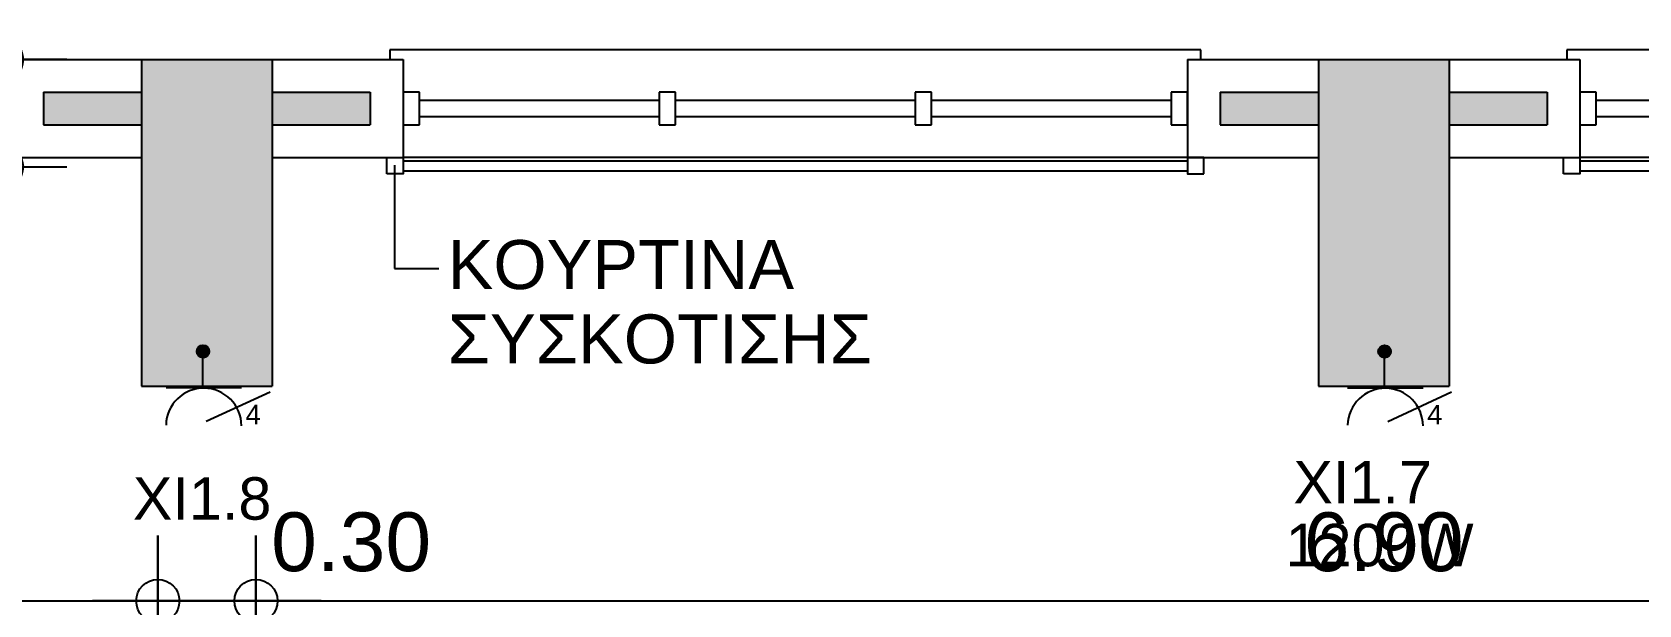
# Model space of a CAD drawing. Header units: metres. Extents: x -11 to 85, y -301 to 135.
# Drawn here: x 28.939 to 33.854, y -180.416 to -178.663 of the extents above; entities that cross this region are included whole.
import ezdxf

# ---------------------------------------------------------------- set-up
doc = ezdxf.new("R2010")
doc.units = ezdxf.units.M
doc.header["$LTSCALE"] = 0.036
doc.header["$PDMODE"] = 2
for name, color, linetype in [('arxitek isogeio', 252, 'Continuous'), ('DIMBLK', 252, 'Continuous'), ('Epipla', 252, 'Continuous'), ('HLEK-SYMBOL', 3, 'Continuous'), ('HLEK_FL001_SYMBOLS', 230, 'Continuous'), ('Parathira', 252, 'Continuous')]:
    doc.layers.add(name, color=color, linetype=linetype)
doc.styles.add('COMU-N', font='arial.ttf')
doc.styles.get("Standard").update_dxf_attribs({"font": 'arial.ttf'})
doc.dimstyles.new('CADWDOT', dxfattribs={"dimscale": 0.1, "dimtxt": 1.8, "dimasz": 0.08, "dimexe": 2, "dimexo": 0, "dimgap": 0.09, "dimtad": 0, "dimrnd": 0.001, "dimzin": 0, "dimdsep": 46, "dimtxsty": 'Standard', "dimblk1": 'ARTDIM', "dimblk2": 'ARTDIM', "dimsah": 1, "dimcen": 0.09, "dimdle": 0.05, "dimse1": 1, "dimse2": 1, "dimadec": 0, "dimazin": 0, "dimtfac": 1, "dimtmove": 0, "dimatfit": 3, "dimldrblk": 'ARTDIM', "dimfxl": 2, "dimtvp": 0.9999, "dimtolj": 1, "dimtzin": 0, "dimarcsym": 0})

# ---------------------------------------------------------------- blocks, each defined once
blk = doc.blocks.new('A$C52D13D70')
at = {"layer": 'Parathira'}
for p, q in [((-0.33, 0.04), (-0.33, -2.44)), ((-0.3, 0.04), (-0.33, 0.04)), ((-0.1, 0), (-0.2, 0)), ((-0.2, 0), (-0.2, -0.05)), ((-0.1, -0.05), (-0.1, 0)), ((0, 0), (0, -2.4)), ((-0.2, -0.05), (-0.1, -0.05)), ((-0.175, -0.05), (-0.175, -0.7833)), ((-0.125, -0.05), (-0.125, -0.7833)), ((-0.1, -0.7833), (-0.2, -0.7833)), ((-0.2, -0.7833), (-0.2, -0.8333)), ((-0.1, -0.8333), (-0.1, -0.7833)), ((-0.2, -0.8333), (-0.1, -0.8333)), ((-0.175, -0.8333), (-0.175, -1.5667)), ((-0.125, -0.8333), (-0.125, -1.5667)), ((-0.1, -1.5667), (-0.2, -1.5667)), ((-0.2, -1.5667), (-0.2, -1.6167)), ((-0.1, -1.6167), (-0.1, -1.5667)), ((-0.2, -1.6167), (-0.1, -1.6167)), ((-0.175, -1.6167), (-0.175, -2.35)), ((-0.125, -1.6167), (-0.125, -2.35)), ((-0.1, -2.35), (-0.2, -2.35)), ((-0.2, -2.35), (-0.2, -2.4)), ((-0.1, -2.4), (-0.1, -2.35)), ((-0.2, -2.4), (-0.1, -2.4)), ((-0.33, -2.44), (-0.3, -2.44))]:
    blk.add_line(p, q, dxfattribs=at)
blk = doc.blocks.new('ARTDIM')
at = {"layer": 'DIMBLK'}
for p, q in [((0, -24.9975), (0, 24.9975)), ((-24.9975, 0), (24.9975, 0))]:
    blk.add_line(p, q, dxfattribs=at)
blk.add_circle((0, 0), 8.25, dxfattribs=at)
blk = doc.blocks.new('*D1306')
at = {"layer": 'arxitek isogeio', "color": 0, "lineweight": -2}
blk.add_line((22.4317, -180.4041), (29.3157, -180.4041), dxfattribs=at)
at = {"layer": 'Defpoints', "color": 0, "transparency": 16777216}
for p in [(22.4237, -179.7468), (29.3237, -179.7468), (29.3237, -180.4041)]:
    blk.add_point(p, dxfattribs=at)
at = {"layer": 'arxitek isogeio', "color": 0, "lineweight": -2, "xscale": 0.008, "yscale": 0.008, "zscale": 0.008, "rotation": 180}
blk.add_blockref('ARTDIM', (22.4237, -180.4041), dxfattribs=at)
at = {"layer": 'arxitek isogeio', "color": 0, "lineweight": -2, "xscale": 0.008, "yscale": 0.008, "zscale": 0.008}
blk.add_blockref('ARTDIM', (29.3237, -180.4041), dxfattribs=at)
at = {"layer": 'arxitek isogeio', "color": 0, "insert": (25.8737, -180.2242), "char_height": 0.18, "attachment_point": 5}
blk.add_mtext('\\A1;6.90', dxfattribs=at)
blk = doc.blocks.new('*D1307')
at = {"layer": 'arxitek isogeio', "color": 0, "lineweight": -2}
for p, q in [((29.3317, -180.4041), (29.6157, -180.4041)), ((29.6237, -180.4041), (30.1983, -180.4041))]:
    blk.add_line(p, q, dxfattribs=at)
at = {"layer": 'Defpoints', "color": 0, "transparency": 16777216}
for p in [(29.3237, -179.7468), (29.6237, -179.7468), (29.6237, -180.4041)]:
    blk.add_point(p, dxfattribs=at)
at = {"layer": 'arxitek isogeio', "color": 0, "lineweight": -2, "xscale": 0.008, "yscale": 0.008, "zscale": 0.008, "rotation": 180}
blk.add_blockref('ARTDIM', (29.3237, -180.4041), dxfattribs=at)
at = {"layer": 'arxitek isogeio', "color": 0, "lineweight": -2, "xscale": 0.008, "yscale": 0.008, "zscale": 0.008}
blk.add_blockref('ARTDIM', (29.6237, -180.4041), dxfattribs=at)
at = {"layer": 'arxitek isogeio', "color": 0, "insert": (29.915, -180.2242), "char_height": 0.18, "attachment_point": 5}
blk.add_mtext('\\A1;0.30', dxfattribs=at)
blk = doc.blocks.new('*D1308')
at = {"layer": 'arxitek isogeio', "color": 0, "lineweight": -2}
blk.add_line((29.6317, -180.4041), (36.5157, -180.4041), dxfattribs=at)
at = {"layer": 'Defpoints', "color": 0, "transparency": 16777216}
for p in [(29.6237, -179.7468), (36.5237, -179.7468), (36.5237, -180.4041)]:
    blk.add_point(p, dxfattribs=at)
at = {"layer": 'arxitek isogeio', "color": 0, "lineweight": -2, "xscale": 0.008, "yscale": 0.008, "zscale": 0.008, "rotation": 180}
blk.add_blockref('ARTDIM', (29.6237, -180.4041), dxfattribs=at)
at = {"layer": 'arxitek isogeio', "color": 0, "lineweight": -2, "xscale": 0.008, "yscale": 0.008, "zscale": 0.008}
blk.add_blockref('ARTDIM', (36.5237, -180.4041), dxfattribs=at)
at = {"layer": 'arxitek isogeio', "color": 0, "insert": (33.0737, -180.2242), "char_height": 0.18, "attachment_point": 5}
blk.add_mtext('\\A1;6.90', dxfattribs=at)
blk = doc.blocks.new('*D1327')
at = {"layer": 'arxitek isogeio', "color": 0, "lineweight": -2}
for p, q in [((28.8454, -178.7468), (28.8454, -178.1722)), ((28.8454, -179.0671), (28.8454, -178.7548))]:
    blk.add_line(p, q, dxfattribs=at)
at = {"layer": 'Defpoints', "color": 0, "transparency": 16777216}
for p in [(26.0737, -178.7468), (28.8454, -178.7468), (26.0737, -179.0751)]:
    blk.add_point(p, dxfattribs=at)
at = {"layer": 'arxitek isogeio', "color": 0, "lineweight": -2, "xscale": 0.008, "yscale": 0.008, "zscale": 0.008}
for p, rotation in [((28.8454, -178.7468), 90), ((28.8454, -179.0751), 270)]:
    blk.add_blockref('ARTDIM', p, dxfattribs=dict(at, rotation=rotation))
at = {"layer": 'arxitek isogeio', "color": 0, "insert": (28.6654, -178.4555), "char_height": 0.18, "attachment_point": 5, "rotation": 90}
blk.add_mtext('\\A1;0.33', dxfattribs=at)
blk = doc.blocks.new('A$C074263FA')
at = {"layer": 'Epipla'}
for p, q in [((0.05, -0.01), (2.45, -0.01)), ((0.05, -0.04), (2.45, -0.04))]:
    blk.add_line(p, q, dxfattribs=at)
for points in [[(0, -0.05), (0, 0), (0.05, 0), (0.05, -0.05)], [(2.5, -0.05), (2.5, 0), (2.45, 0), (2.45, -0.05)]]:
    blk.add_lwpolyline(points, close=True, dxfattribs=at)
blk = doc.blocks.new('gJ6_a14')
at = {"linetype": 'Continuous'}
for p, q in [((-0.1176, 0.1119), (0.113, 0.1119)), ((0, 0.1119), (0, 0))]:
    blk.add_line(p, q, dxfattribs=at)
blk.add_arc((-0.0023, 0.2279), 0.1153, 180, 358.9566, dxfattribs=at)
blk = doc.blocks.new('*X1779')
at = {"color": 0}
for p, q in [((15.598, 2.587), (15.737, 2.727)), ((15.598, 2.622), (15.702, 2.727)), ((15.601, 2.607), (15.609, 2.616)), ((15.604, 2.646), (15.605, 2.647)), ((15.605, 2.559), (15.765, 2.719)), ((15.605, 2.577), (15.614, 2.585)), ((15.609, 2.652), (15.618, 2.66)), ((15.611, 2.547), (15.618, 2.554)), ((15.614, 2.621), (15.623, 2.63)), ((15.617, 2.536), (15.789, 2.707)), ((15.618, 2.59), (15.627, 2.599)), ((15.623, 2.665), (15.631, 2.674)), ((15.623, 2.559), (15.631, 2.568)), ((15.627, 2.634), (15.636, 2.643)), ((15.627, 2.528), (15.636, 2.537)), ((15.631, 2.603), (15.64, 2.612)), ((15.633, 2.516), (15.808, 2.691)), ((15.636, 2.678), (15.645, 2.687)), ((15.636, 2.572), (15.645, 2.581)), ((15.64, 2.647), (15.649, 2.656)), ((15.64, 2.541), (15.649, 2.55)), ((15.645, 2.616), (15.654, 2.625)), ((15.645, 2.51), (15.654, 2.519)), ((15.649, 2.691), (15.658, 2.7)), ((15.649, 2.585), (15.658, 2.594)), ((15.653, 2.501), (15.824, 2.672)), ((15.654, 2.66), (15.662, 2.669)), ((15.654, 2.554), (15.662, 2.563)), ((15.658, 2.63), (15.667, 2.638)), ((15.658, 2.523), (15.667, 2.532)), ((15.662, 2.705), (15.671, 2.714)), ((15.662, 2.599), (15.671, 2.607)), ((15.667, 2.674), (15.676, 2.683)), ((15.667, 2.568), (15.676, 2.577)), ((15.671, 2.643), (15.68, 2.652)), ((15.671, 2.537), (15.68, 2.546)), ((15.676, 2.718), (15.678, 2.721)), ((15.676, 2.489), (15.836, 2.648)), ((15.676, 2.612), (15.685, 2.621)), ((15.68, 2.687), (15.689, 2.696)), ((15.68, 2.581), (15.689, 2.59)), ((15.685, 2.656), (15.693, 2.665)), ((15.685, 2.55), (15.693, 2.559)), ((15.689, 2.625), (15.698, 2.634)), ((15.689, 2.519), (15.698, 2.528)), ((15.693, 2.7), (15.702, 2.709)), ((15.693, 2.594), (15.702, 2.603)), ((15.698, 2.669), (15.707, 2.678)), ((15.698, 2.563), (15.707, 2.572)), ((15.702, 2.638), (15.711, 2.647)), ((15.702, 2.532), (15.711, 2.541)), ((15.705, 2.482), (15.843, 2.62)), ((15.707, 2.714), (15.715, 2.722)), ((15.707, 2.607), (15.715, 2.616)), ((15.711, 2.683), (15.72, 2.691)), ((15.711, 2.577), (15.72, 2.585)), ((15.715, 2.652), (15.724, 2.66)), ((15.715, 2.546), (15.724, 2.554)), ((15.72, 2.727), (15.721, 2.728)), ((15.72, 2.621), (15.729, 2.63)), ((15.72, 2.515), (15.729, 2.523)), ((15.724, 2.696), (15.733, 2.705)), ((15.724, 2.59), (15.733, 2.599)), ((15.729, 2.665), (15.738, 2.674)), ((15.729, 2.559), (15.738, 2.568)), ((15.733, 2.634), (15.742, 2.643)), ((15.733, 2.528), (15.742, 2.537)), ((15.738, 2.709), (15.746, 2.718)), ((15.738, 2.603), (15.746, 2.612)), ((15.741, 2.482), (15.842, 2.584)), ((15.742, 2.678), (15.751, 2.687)), ((15.742, 2.572), (15.751, 2.581)), ((15.746, 2.647), (15.755, 2.656)), ((15.746, 2.541), (15.755, 2.55)), ((15.751, 2.722), (15.752, 2.724)), ((15.751, 2.616), (15.76, 2.625)), ((15.751, 2.51), (15.76, 2.519)), ((15.755, 2.691), (15.764, 2.7)), ((15.755, 2.585), (15.764, 2.594)), ((15.76, 2.66), (15.768, 2.669)), ((15.76, 2.554), (15.768, 2.563)), ((15.764, 2.63), (15.773, 2.638)), ((15.764, 2.523), (15.773, 2.532)), ((15.768, 2.705), (15.777, 2.714)), ((15.768, 2.599), (15.777, 2.607)), ((15.773, 2.674), (15.782, 2.683)), ((15.773, 2.568), (15.782, 2.577)), ((15.777, 2.643), (15.786, 2.652)), ((15.777, 2.537), (15.786, 2.546)), ((15.782, 2.612), (15.791, 2.621)), ((15.786, 2.687), (15.795, 2.696)), ((15.786, 2.581), (15.795, 2.59)), ((15.791, 2.656), (15.799, 2.665)), ((15.791, 2.55), (15.799, 2.559)), ((15.795, 2.625), (15.804, 2.634)), ((15.795, 2.519), (15.804, 2.528)), ((15.799, 2.594), (15.808, 2.603)), ((15.804, 2.669), (15.813, 2.678)), ((15.804, 2.563), (15.813, 2.572)), ((15.808, 2.638), (15.817, 2.647)), ((15.808, 2.532), (15.817, 2.541)), ((15.813, 2.607), (15.822, 2.616)), ((15.817, 2.577), (15.826, 2.585)), ((15.822, 2.652), (15.83, 2.66)), ((15.822, 2.546), (15.83, 2.554)), ((15.826, 2.621), (15.835, 2.63)), ((15.83, 2.59), (15.839, 2.599)), ((15.835, 2.559), (15.835, 2.56)), ((15.839, 2.634), (15.84, 2.635)), ((15.844, 2.603), (15.844, 2.603)), ((15.664, 2.494), (15.671, 2.501)), ((15.676, 2.506), (15.685, 2.515)), ((15.693, 2.488), (15.702, 2.497)), ((15.707, 2.501), (15.715, 2.51)), ((15.724, 2.484), (15.733, 2.493)), ((15.738, 2.497), (15.746, 2.506)), ((15.768, 2.493), (15.777, 2.501)), ((15.782, 2.506), (15.791, 2.515))]:
    blk.add_line(p, q, dxfattribs=at)
blk = doc.blocks.new('GJ6_A78')
at = {"layer": 'HLEK-SYMBOL', "color": 0, "linetype": 'Continuous'}
blk.add_circle((0, 0), 0.0989, dxfattribs=at)
at = {"layer": 'HLEK-SYMBOL', "color": 0, "xscale": 0.8, "yscale": 0.8, "zscale": 0.8}
blk.add_blockref('*X1779', (-12.576, -2.084), dxfattribs=at)
blk = doc.blocks.new('priza')
at = {"layer": 'HLEK_FL001_SYMBOLS', "rotation": 180}
blk.add_blockref('gJ6_a14', (87.4, -100.4952), dxfattribs=at)
at = {"layer": 'HLEK_FL001_SYMBOLS', "xscale": 0.1951472641207488, "yscale": 0.1951472641207488, "zscale": 0.1951472641207488}
blk.add_blockref('GJ6_A78', (87.4, -100.4953), dxfattribs=at)
blk = doc.blocks.new('tetrapli priza')
at = {"layer": 'HLEK_FL001_SYMBOLS', "ltscale": 5}
blk.add_line((479.6442, -48.2674), (479.8393, -48.1769), dxfattribs=at)
at = {"layer": 'HLEK_FL001_SYMBOLS'}
blk.add_blockref('priza', (392.2343, 52.442), dxfattribs=at)
at = {"layer": 'HLEK_FL001_SYMBOLS', "ltscale": 5}
blk.add_text('4', height=0.06, dxfattribs=at).set_placement((479.7645, -48.2766))

msp = doc.modelspace()

# ---------------------------------------------------------------- hatches: boundary and pattern name
at = {"layer": 'arxitek isogeio'}
for points in [[(29.6737, -178.7468), (29.2737, -178.7468), (29.2737, -179.7468), (29.6737, -179.7468)], [(33.2737, -178.7468), (32.8737, -178.7468), (32.8737, -179.7468), (33.2737, -179.7468)], [(29.2737, -178.8468), (28.9737, -178.8468), (28.9737, -178.9468), (29.2737, -178.9468)], [(29.9737, -178.8468), (29.6737, -178.8468), (29.6737, -178.9468), (29.9737, -178.9468)], [(32.8737, -178.8468), (32.5737, -178.8468), (32.5737, -178.9468), (32.8737, -178.9468)], [(33.5737, -178.8468), (33.2737, -178.8468), (33.2737, -178.9468), (33.5737, -178.9468)]]:
    msp.add_hatch(color=256, dxfattribs=at).paths.add_polyline_path(points)

# ---------------------------------------------------------------- linework, layer by layer
for p, q in [((28.8737, -178.7468), (29.2737, -178.7468)), ((29.2737, -178.7468), (29.2737, -179.7468)), ((29.2737, -178.7468), (29.6737, -178.7468)), ((29.6737, -178.7468), (29.6737, -179.7468)), ((29.6737, -178.7468), (30.0737, -178.7468)), ((30.0737, -178.7468), (30.0737, -179.0468)), ((32.4737, -178.7468), (32.4737, -179.0468)), ((32.4737, -178.7468), (32.8737, -178.7468)), ((32.8737, -178.7468), (33.2737, -178.7468)), ((32.8737, -178.7468), (32.8737, -179.7468)), ((33.2737, -178.7468), (33.2737, -179.7468)), ((33.2737, -178.7468), (33.6737, -178.7468)), ((33.6737, -178.7468), (33.6737, -179.0468)), ((28.9737, -178.8468), (29.2737, -178.8468)), ((28.9737, -178.8468), (28.9737, -178.9468)), ((29.6737, -178.8468), (29.9737, -178.8468)), ((29.9737, -178.8468), (29.9737, -178.9468)), ((32.5737, -178.8468), (32.8737, -178.8468)), ((32.5737, -178.8468), (32.5737, -178.9468)), ((33.2737, -178.8468), (33.5737, -178.8468)), ((33.5737, -178.8468), (33.5737, -178.9468)), ((28.9737, -178.9468), (29.2737, -178.9468)), ((29.6737, -178.9468), (29.9737, -178.9468)), ((32.5737, -178.9468), (32.8737, -178.9468)), ((33.2737, -178.9468), (33.5737, -178.9468)), ((28.8737, -179.0468), (29.2737, -179.0468)), ((29.6737, -179.0468), (30.0737, -179.0468)), ((32.4737, -179.0468), (32.8737, -179.0468)), ((33.2737, -179.0468), (33.6737, -179.0468)), ((30.0472, -179.0703), (30.0472, -179.386)), ((30.0472, -179.386), (30.1831, -179.386)), ((29.2737, -179.7468), (29.6737, -179.7468)), ((32.8737, -179.7468), (33.2737, -179.7468))]:
    msp.add_line(p, q, dxfattribs=at)

# ---------------------------------------------------------------- block references
at = {"layer": 'arxitek isogeio', "rotation": 270}
for p in [(32.4737, -179.0468), (36.0737, -179.0468)]:
    msp.add_blockref('A$C52D13D70', p, dxfattribs=at)
at = {"layer": 'arxitek isogeio'}
for p in [(30.0237, -179.0468), (33.6237, -179.0468)]:
    msp.add_blockref('A$C074263FA', p, dxfattribs=at)
at = {"layer": 'HLEK_FL001_SYMBOLS'}
for p in [(-450.1725, -131.5868), (-446.5581, -131.5871)]:
    msp.add_blockref('tetrapli priza', p, dxfattribs=at)

# ---------------------------------------------------------------- texts
at = {"layer": 'arxitek isogeio', "style": 'COMU-N'}
for s, p in [('ΚΟΥΡΤΙΝΑ', (30.2104, -179.4493)), ('ΣΥΣΚΟΤΙΣΗΣ', (30.2104, -179.677))]:
    msp.add_text(s, height=0.15, dxfattribs=at).set_placement(p)
at = {"layer": 'HLEK_FL001_SYMBOLS', "char_height": 0.13, "attachment_point": 1, "style": 'COMU-N'}
for s, width, insert in [('ΧΙ1.7', 0.495006, (32.7971, -179.9754)), ('ΧΙ1.8', 0.495006, (29.2471, -180.0254)), ('1200W', 0.45, (32.7731, -180.168))]:
    msp.add_mtext_dynamic_manual_height_columns(s, width=width, gutter_width=0.65, heights=[0], dxfattribs=dict(at, insert=insert))

# ---------------------------------------------------------------- dimensions: what is measured, and where the dimension line sits
at = {"layer": 'arxitek isogeio'}
dim = msp.add_linear_dim(base=(28.8454, -178.7468), p1=(26.0737, -179.0751), p2=(26.0737, -178.7468), angle=90, dimstyle='CADWDOT', dxfattribs=at)
dim.commit()
dim.dimension.update_dxf_attribs({"geometry": '*D1327', "text_midpoint": (28.6654, -178.4555)})
for base, p1, p2, picture, middle in [((29.3237, -180.4041), (22.4237, -179.7468), (29.3237, -179.7468), '*D1306', (25.8737, -180.2242)), ((29.6237, -180.4041), (29.3237, -179.7468), (29.6237, -179.7468), '*D1307', (29.915, -180.2242)), ((36.5237, -180.4041), (29.6237, -179.7468), (36.5237, -179.7468), '*D1308', (33.0737, -180.2242))]:
    dim = msp.add_linear_dim(base=base, p1=p1, p2=p2, dimstyle='CADWDOT', dxfattribs=at)
    dim.commit()
    dim.dimension.update_dxf_attribs({"geometry": picture, "text_midpoint": middle})

doc.saveas('drawing.dxf')
